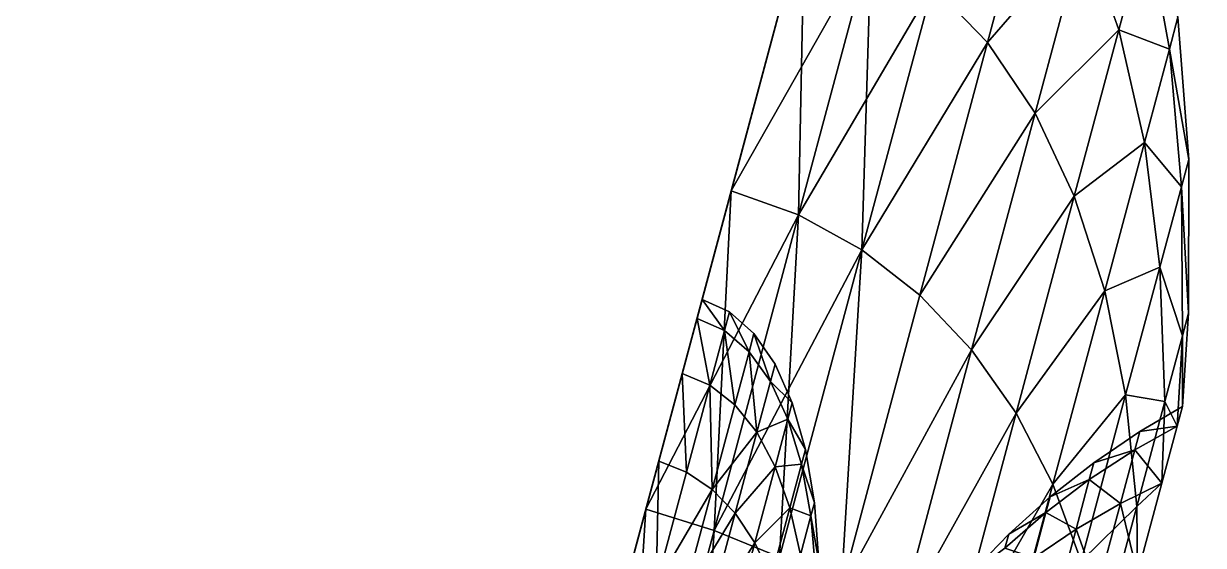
# Model space of a CAD drawing. Extents: x -32 to 38.3, y -16.7 to 82.8.
# Drawn here: x -31.99 to -26.81, y -1.53 to 0.76 of the extents above; entities that cross this region are included whole.
import ezdxf

# ---------------------------------------------------------------- set-up
doc = ezdxf.new("R2010")
doc.units = 0
doc.header["$MEASUREMENT"] = 0
doc.layers.add('STL2DXF', color=7, linetype='Continuous')

msp = doc.modelspace()

# ---------------------------------------------------------------- linework, layer by layer
at = {"layer": 'STL2DXF'}
for points in [[(-29.8277, -3.4993, 27.4223), (-31.9892, -11.5664, 30), (-27.3305, 5.8203, 30)], [(-31.9892, -11.5664, 5), (-30.0618, -4.373, 8.5169), (-27.3305, 5.8203, 5)], [(-12.6707, -16.7428, 30), (-27.3305, 5.8203, 30), (-31.9892, -11.5664, 30)], [(-8.012, 0.6439, 5), (-31.9892, -11.5664, 5), (-27.3305, 5.8203, 5)], [(-27.3305, 5.8203, 5), (-30.0618, -4.373, 8.5169), (-29.6599, -2.873, 8.3125)], [(-29.8277, -3.4993, 27.4223), (-27.3305, 5.8203, 30), (-29.6599, -2.873, 27.5075)], [(-29.6599, -2.873, 27.5075), (-27.3305, 5.8203, 30), (-29.4921, -2.2468, 27.4223)], [(-27.3305, 5.8203, 5), (-29.6599, -2.873, 8.3125), (-29.258, -1.373, 8.5169)], [(-29.4921, -2.2468, 27.4223), (-27.3305, 5.8203, 30), (-29.3357, -1.6632, 27.1726)], [(-29.3357, -1.6632, 27.1726), (-27.3305, 5.8203, 30), (-29.2014, -1.1621, 26.7753)], [(-27.3305, 5.8203, 5), (-29.258, -1.373, 8.5169), (-28.8834, 0.0247, 9.1163)], [(-29.2014, -1.1621, 26.7753), (-27.3305, 5.8203, 30), (-29.0984, -0.7776, 26.2575)], [(-29.0984, -0.7776, 26.2575), (-27.3305, 5.8203, 30), (-29.0336, -0.5359, 25.6545)], [(-29.0336, -0.5359, 25.6545), (-27.3305, 5.8203, 30), (-29.0115, -0.4534, 25.0075)], [(-29.0115, -0.4534, 25.0075), (-27.3305, 5.8203, 30), (-28.8834, 0.0247, 19.5087)], [(-28.8834, 0.0247, 19.5087), (-27.3305, 5.8203, 30), (-28.5618, 1.225, 18.5551)], [(-27.3305, 5.8203, 5), (-28.8834, 0.0247, 9.1163), (-28.5618, 1.225, 10.0699)], [(-27.3305, 5.8203, 30), (-8.012, 0.6439, 5), (-27.3305, 5.8203, 5)], [(-8.012, 0.6439, 5), (-27.3305, 5.8203, 30), (-8.012, 0.6439, 30)], [(-27.3305, 5.8203, 30), (-12.6707, -16.7428, 30), (-8.012, 0.6439, 30)], [(-27.9992, 0.9246, 18.4106), (-27.5302, 1.5263, 17.0841), (-27.7582, 0.6754, 18.2322)], [(-27.5302, 1.5263, 11.5409), (-27.9992, 0.9246, 10.2144), (-27.7582, 0.6754, 10.3928)], [(-27.3361, 1.163, 16.9106), (-27.7582, 0.6754, 18.2322), (-27.5302, 1.5263, 17.0841)], [(-27.7582, 0.6754, 10.3928), (-27.3361, 1.163, 11.7144), (-27.5302, 1.5263, 11.5409)], [(-28.2686, 1.1089, 18.5188), (-28.8834, 0.0247, 19.5087), (-28.5618, 1.225, 18.5551)], [(-28.5875, -0.0811, 9.1608), (-28.5618, 1.225, 10.0699), (-28.8834, 0.0247, 9.1163)], [(-28.5618, 1.225, 10.0699), (-28.5875, -0.0811, 9.1608), (-28.2686, 1.1089, 10.1062)], [(-27.7582, 0.6754, 18.2322), (-27.3361, 1.163, 16.9106), (-27.5498, 0.3654, 17.9867)], [(-27.3361, 1.163, 11.7144), (-27.7582, 0.6754, 10.3928), (-27.5498, 0.3654, 10.6383)], [(-27.1817, 0.7307, 16.6926), (-27.5498, 0.3654, 17.9867), (-27.3361, 1.163, 16.9106)], [(-27.5498, 0.3654, 10.6383), (-27.1817, 0.7307, 11.9324), (-27.3361, 1.163, 11.7144)], [(-27.3361, 1.163, 16.9106), (-27.0586, 1.1901, 15.5445), (-27.1817, 0.7307, 16.6926)], [(-27.0586, 1.1901, 13.0805), (-27.3361, 1.163, 11.7144), (-27.1817, 0.7307, 11.9324)], [(-26.96, 0.6462, 15.4106), (-27.1817, 0.7307, 16.6926), (-27.0586, 1.1901, 15.5445)], [(-27.1817, 0.7307, 11.9324), (-26.96, 0.6462, 13.2144), (-27.0586, 1.1901, 13.0805)], [(-27.0586, 1.1901, 15.5445), (-26.9226, 0.7858, 14.3125), (-26.96, 0.6462, 15.4106)], [(-26.9226, 0.7858, 14.3125), (-27.0586, 1.1901, 13.0805), (-26.96, 0.6462, 13.2144)], [(-28.8834, 0.0247, 19.5087), (-28.2686, 1.1089, 18.5188), (-28.5875, -0.0811, 19.4642)], [(-27.9992, 0.9246, 18.4106), (-28.5875, -0.0811, 19.4642), (-28.2686, 1.1089, 18.5188)], [(-28.3099, -0.2348, 9.2934), (-28.2686, 1.1089, 10.1062), (-28.5875, -0.0811, 9.1608)], [(-28.2686, 1.1089, 10.1062), (-28.3099, -0.2348, 9.2934), (-27.9992, 0.9246, 10.2144)], [(-28.5875, -0.0811, 19.4642), (-27.9992, 0.9246, 18.4106), (-28.3099, -0.2348, 19.3316)], [(-27.7582, 0.6754, 18.2322), (-28.3099, -0.2348, 19.3316), (-27.9992, 0.9246, 18.4106)], [(-28.3099, -0.2348, 9.2934), (-27.7582, 0.6754, 10.3928), (-27.9992, 0.9246, 10.2144)], [(-26.8754, 0.1623, 14.3125), (-26.96, 0.6462, 15.4106), (-26.9226, 0.7858, 14.3125)], [(-26.96, 0.6462, 13.2144), (-26.8754, 0.1623, 14.3125), (-26.9226, 0.7858, 14.3125)], [(-27.5498, 0.3654, 17.9867), (-27.1817, 0.7307, 16.6926), (-27.3775, 0, 17.6784)], [(-27.1817, 0.7307, 11.9324), (-27.5498, 0.3654, 10.6383), (-27.3775, 0, 10.9466)], [(-27.0697, 0.2368, 16.4338), (-27.3775, 0, 17.6784), (-27.1817, 0.7307, 16.6926)], [(-27.3775, 0, 10.9466), (-27.0697, 0.2368, 12.1912), (-27.1817, 0.7307, 11.9324)], [(-27.1817, 0.7307, 16.6926), (-26.96, 0.6462, 15.4106), (-27.0697, 0.2368, 16.4338)], [(-26.96, 0.6462, 13.2144), (-27.1817, 0.7307, 11.9324), (-27.0697, 0.2368, 12.1912)], [(-28.3099, -0.2348, 19.3316), (-27.7582, 0.6754, 18.2322), (-28.0554, -0.4336, 19.1131)], [(-27.7582, 0.6754, 10.3928), (-28.3099, -0.2348, 9.2934), (-28.0554, -0.4336, 9.5119)], [(-27.5498, 0.3654, 17.9867), (-28.0554, -0.4336, 19.1131), (-27.7582, 0.6754, 18.2322)], [(-28.0554, -0.4336, 9.5119), (-27.5498, 0.3654, 10.6383), (-27.7582, 0.6754, 10.3928)], [(-31.9892, -11.5664, 5), (-8.012, 0.6439, 5), (-12.6707, -16.7428, 5)], [(-26.9076, 0.042, 15.2579), (-27.0697, 0.2368, 16.4338), (-26.96, 0.6462, 15.4106)], [(-27.0697, 0.2368, 12.1912), (-26.9076, 0.042, 13.3671), (-26.96, 0.6462, 13.2144)], [(-26.96, 0.6462, 15.4106), (-26.8754, 0.1623, 14.3125), (-26.9076, 0.042, 15.2579)], [(-26.8754, 0.1623, 14.3125), (-26.96, 0.6462, 13.2144), (-26.9076, 0.042, 13.3671)], [(-28.0554, -0.4336, 19.1131), (-27.5498, 0.3654, 17.9867), (-27.8283, -0.6741, 18.8125)], [(-27.5498, 0.3654, 10.6383), (-28.0554, -0.4336, 9.5119), (-27.8283, -0.6741, 9.8125)], [(-27.3775, 0, 17.6784), (-27.8283, -0.6741, 18.8125), (-27.5498, 0.3654, 17.9867)], [(-27.8283, -0.6741, 9.8125), (-27.3775, 0, 10.9466), (-27.5498, 0.3654, 10.6383)], [(-27.3775, 0, 17.6784), (-27.0697, 0.2368, 16.4338), (-27.2442, -0.4145, 17.3125)], [(-27.0697, 0.2368, 12.1912), (-27.3775, 0, 10.9466), (-27.2442, -0.4145, 11.3125)], [(-27.002, -0.3104, 16.1388), (-27.2442, -0.4145, 17.3125), (-27.0697, 0.2368, 16.4338)], [(-27.2442, -0.4145, 11.3125), (-27.002, -0.3104, 12.4862), (-27.0697, 0.2368, 12.1912)], [(-27.0697, 0.2368, 16.4338), (-26.9076, 0.042, 15.2579), (-27.002, -0.3104, 16.1388)], [(-26.9076, 0.042, 13.3671), (-27.0697, 0.2368, 12.1912), (-27.002, -0.3104, 12.4862)], [(-26.8758, -0.5132, 14.3125), (-26.9076, 0.042, 15.2579), (-26.8754, 0.1623, 14.3125)], [(-26.9076, 0.042, 13.3671), (-26.8758, -0.5132, 14.3125), (-26.8754, 0.1623, 14.3125)], [(-29.258, -1.373, 20.1081), (-29.2014, -1.1621, 23.2397), (-28.8834, 0.0247, 19.5087)], [(-28.5875, -0.0811, 19.4642), (-29.258, -1.373, 20.1081), (-28.8834, 0.0247, 19.5087)], [(-28.9588, -1.467, 8.5665), (-28.8834, 0.0247, 9.1163), (-29.258, -1.373, 8.5169)], [(-28.8834, 0.0247, 19.5087), (-29.2014, -1.1621, 23.2397), (-29.0984, -0.7776, 23.7575)], [(-28.8834, 0.0247, 19.5087), (-29.0984, -0.7776, 23.7575), (-29.0336, -0.5359, 24.3605)], [(-28.8834, 0.0247, 19.5087), (-29.0336, -0.5359, 24.3605), (-29.0115, -0.4534, 25.0075)], [(-28.8834, 0.0247, 9.1163), (-28.9588, -1.467, 8.5665), (-28.5875, -0.0811, 9.1608)], [(-27.8283, -0.6741, 18.8125), (-27.3775, 0, 17.6784), (-27.6326, -0.9522, 18.4349)], [(-27.3775, 0, 10.9466), (-27.8283, -0.6741, 9.8125), (-27.6326, -0.9522, 10.1901)], [(-27.2442, -0.4145, 17.3125), (-27.6326, -0.9522, 18.4349), (-27.3775, 0, 17.6784)], [(-27.6326, -0.9522, 10.1901), (-27.2442, -0.4145, 11.3125), (-27.3775, 0, 10.9466)], [(-26.9022, -0.612, 15.089), (-27.002, -0.3104, 16.1388), (-26.9076, 0.042, 15.2579)], [(-27.002, -0.3104, 12.4862), (-26.9022, -0.612, 13.536), (-26.9076, 0.042, 13.3671)], [(-26.9076, 0.042, 15.2579), (-26.8758, -0.5132, 14.3125), (-26.9022, -0.612, 15.089)], [(-26.8758, -0.5132, 14.3125), (-26.9076, 0.042, 13.3671), (-26.9022, -0.612, 13.536)], [(-29.258, -1.373, 20.1081), (-28.5875, -0.0811, 19.4642), (-28.9588, -1.467, 20.0585)], [(-28.3099, -0.2348, 19.3316), (-28.9588, -1.467, 20.0585), (-28.5875, -0.0811, 19.4642)], [(-28.6716, -1.5849, 8.7144), (-28.5875, -0.0811, 9.1608), (-28.9588, -1.467, 8.5665)], [(-28.5875, -0.0811, 9.1608), (-28.6716, -1.5849, 8.7144), (-28.3099, -0.2348, 9.2934)], [(-28.9588, -1.467, 20.0585), (-28.3099, -0.2348, 19.3316), (-28.6716, -1.5849, 19.9106)], [(-28.3099, -0.2348, 19.3316), (-28.4014, -1.7249, 19.6669), (-28.6716, -1.5849, 19.9106)], [(-28.4014, -1.7249, 8.9581), (-28.3099, -0.2348, 9.2934), (-28.6716, -1.5849, 8.7144)], [(-28.4014, -1.7249, 19.6669), (-28.3099, -0.2348, 19.3316), (-28.0554, -0.4336, 19.1131)], [(-28.3099, -0.2348, 9.2934), (-28.4014, -1.7249, 8.9581), (-28.0554, -0.4336, 9.5119)], [(-27.2442, -0.4145, 17.3125), (-27.002, -0.3104, 16.1388), (-27.1522, -0.8711, 16.8953)], [(-27.002, -0.3104, 12.4862), (-27.2442, -0.4145, 11.3125), (-27.1522, -0.8711, 11.7297)], [(-26.9798, -0.9014, 15.8125), (-27.1522, -0.8711, 16.8953), (-27.002, -0.3104, 16.1388)], [(-27.1522, -0.8711, 11.7297), (-26.9798, -0.9014, 12.8125), (-27.002, -0.3104, 12.4862)], [(-27.002, -0.3104, 16.1388), (-26.9022, -0.612, 15.089), (-26.9798, -0.9014, 15.8125)], [(-26.9022, -0.612, 13.536), (-27.002, -0.3104, 12.4862), (-26.9798, -0.9014, 12.8125)], [(-29.0115, -0.4534, 25.0075), (-28.9129, -0.5896, 25.649), (-29.0336, -0.5359, 25.6545)], [(-28.9129, -0.5896, 24.366), (-29.0115, -0.4534, 25.0075), (-29.0336, -0.5359, 24.3605)], [(-28.9129, -0.5896, 25.649), (-29.0115, -0.4534, 25.0075), (-28.891, -0.5079, 25.0075)], [(-29.0115, -0.4534, 25.0075), (-28.9129, -0.5896, 24.366), (-28.891, -0.5079, 25.0075)], [(-27.8283, -0.6741, 18.8125), (-28.4014, -1.7249, 19.6669), (-28.0554, -0.4336, 19.1131)], [(-28.4014, -1.7249, 8.9581), (-27.8283, -0.6741, 9.8125), (-28.0554, -0.4336, 9.5119)], [(-27.6326, -0.9522, 18.4349), (-27.2442, -0.4145, 17.3125), (-27.4716, -1.2632, 17.9867)], [(-27.2442, -0.4145, 11.3125), (-27.6326, -0.9522, 10.1901), (-27.4716, -1.2632, 10.6383)], [(-27.1522, -0.8711, 16.8953), (-27.4716, -1.2632, 17.9867), (-27.2442, -0.4145, 17.3125)], [(-27.4716, -1.2632, 10.6383), (-27.1522, -0.8711, 11.7297), (-27.2442, -0.4145, 11.3125)], [(-28.891, -0.5079, 25.0075), (-28.805, -0.6825, 25.6325), (-28.9129, -0.5896, 25.649)], [(-28.805, -0.6825, 24.3825), (-28.891, -0.5079, 25.0075), (-28.9129, -0.5896, 24.366)], [(-28.805, -0.6825, 25.6325), (-28.891, -0.5079, 25.0075), (-28.7836, -0.6028, 25.0075)], [(-28.891, -0.5079, 25.0075), (-28.805, -0.6825, 24.3825), (-28.7836, -0.6028, 25.0075)], [(-26.9033, -0.9232, 14.3125), (-26.9022, -0.612, 15.089), (-26.8758, -0.5132, 14.3125)], [(-26.9022, -0.612, 13.536), (-26.9033, -0.9232, 14.3125), (-26.8758, -0.5132, 14.3125)], [(-28.9771, -0.8293, 23.7682), (-29.0336, -0.5359, 24.3605), (-29.0984, -0.7776, 23.7575)], [(-29.0336, -0.5359, 25.6545), (-28.9771, -0.8293, 26.2468), (-29.0984, -0.7776, 26.2575)], [(-29.0336, -0.5359, 24.3605), (-28.9771, -0.8293, 23.7682), (-28.9129, -0.5896, 24.366)], [(-28.9771, -0.8293, 26.2468), (-29.0336, -0.5359, 25.6545), (-28.9129, -0.5896, 25.649)], [(-28.8675, -0.916, 23.8001), (-28.9129, -0.5896, 24.366), (-28.9771, -0.8293, 23.7682)], [(-28.9129, -0.5896, 25.649), (-28.8675, -0.916, 26.2149), (-28.9771, -0.8293, 26.2468)], [(-28.9129, -0.5896, 24.366), (-28.8675, -0.916, 23.8001), (-28.805, -0.6825, 24.3825)], [(-28.8675, -0.916, 26.2149), (-28.9129, -0.5896, 25.649), (-28.805, -0.6825, 25.6325)], [(-28.7836, -0.6028, 25.0075), (-28.7117, -0.8128, 25.6053), (-28.805, -0.6825, 25.6325)], [(-28.7117, -0.8128, 24.4097), (-28.7836, -0.6028, 25.0075), (-28.805, -0.6825, 24.3825)], [(-28.7117, -0.8128, 25.6053), (-28.7836, -0.6028, 25.0075), (-28.6912, -0.7366, 25.0075)], [(-28.7836, -0.6028, 25.0075), (-28.7117, -0.8128, 24.4097), (-28.6912, -0.7366, 25.0075)], [(-26.9262, -1.0086, 14.9846), (-26.9798, -0.9014, 15.8125), (-26.9022, -0.612, 15.089)], [(-26.9798, -0.9014, 12.8125), (-26.9262, -1.0086, 13.6404), (-26.9022, -0.612, 13.536)], [(-26.9022, -0.612, 15.089), (-26.9033, -0.9232, 14.3125), (-26.9262, -1.0086, 14.9846)], [(-26.9033, -0.9232, 14.3125), (-26.9022, -0.612, 13.536), (-26.9262, -1.0086, 13.6404)], [(-28.7715, -1.0361, 23.8526), (-28.805, -0.6825, 24.3825), (-28.8675, -0.916, 23.8001)], [(-28.805, -0.6825, 25.6325), (-28.7715, -1.0361, 26.1623), (-28.8675, -0.916, 26.2149)], [(-28.805, -0.6825, 24.3825), (-28.7715, -1.0361, 23.8526), (-28.7117, -0.8128, 24.4097)], [(-28.7715, -1.0361, 26.1623), (-28.805, -0.6825, 25.6325), (-28.7117, -0.8128, 25.6053)], [(-28.4014, -1.7249, 19.6669), (-27.8283, -0.6741, 18.8125), (-28.1527, -1.8846, 19.3316)], [(-27.8283, -0.6741, 9.8125), (-28.4014, -1.7249, 8.9581), (-28.1527, -1.8846, 9.2934)], [(-27.6326, -0.9522, 18.4349), (-28.1527, -1.8846, 19.3316), (-27.8283, -0.6741, 18.8125)], [(-28.1527, -1.8846, 9.2934), (-27.6326, -0.9522, 10.1901), (-27.8283, -0.6741, 9.8125)], [(-28.6154, -0.907, 25.0075), (-28.7117, -0.8128, 25.6053), (-28.6912, -0.7366, 25.0075)], [(-28.7117, -0.8128, 24.4097), (-28.6154, -0.907, 25.0075), (-28.6912, -0.7366, 25.0075)], [(-29.0793, -1.2105, 23.2549), (-29.0984, -0.7776, 23.7575), (-29.2014, -1.1621, 23.2397)], [(-29.0984, -0.7776, 26.2575), (-29.0793, -1.2105, 26.7601), (-29.2014, -1.1621, 26.7753)], [(-29.0984, -0.7776, 23.7575), (-29.0793, -1.2105, 23.2549), (-28.9771, -0.8293, 23.7682)], [(-29.0793, -1.2105, 26.7601), (-29.0984, -0.7776, 26.2575), (-28.9771, -0.8293, 26.2468)], [(-28.7715, -1.0361, 23.8526), (-28.6346, -0.9784, 24.4471), (-28.7117, -0.8128, 24.4097)], [(-28.6346, -0.9784, 25.5679), (-28.7715, -1.0361, 26.1623), (-28.7117, -0.8128, 25.6053)], [(-28.7117, -0.8128, 25.6053), (-28.6154, -0.907, 25.0075), (-28.6346, -0.9784, 25.5679)], [(-28.6154, -0.907, 25.0075), (-28.7117, -0.8128, 24.4097), (-28.6346, -0.9784, 24.4471)], [(-28.9671, -1.2874, 23.3), (-28.9771, -0.8293, 23.7682), (-29.0793, -1.2105, 23.2549)], [(-28.9771, -0.8293, 26.2468), (-28.9671, -1.2874, 26.715), (-29.0793, -1.2105, 26.7601)], [(-28.9771, -0.8293, 23.7682), (-28.9671, -1.2874, 23.3), (-28.8675, -0.916, 23.8001)], [(-28.9671, -1.2874, 26.715), (-28.9771, -0.8293, 26.2468), (-28.8675, -0.916, 26.2149)], [(-27.4716, -1.2632, 17.9867), (-27.1522, -0.8711, 16.8953), (-27.348, -1.6018, 17.4757)], [(-27.1522, -0.8711, 11.7297), (-27.4716, -1.2632, 10.6383), (-27.348, -1.6018, 11.1493)], [(-27.1032, -1.362, 16.4338), (-27.348, -1.6018, 17.4757), (-27.1522, -0.8711, 16.8953)], [(-27.348, -1.6018, 11.1493), (-27.1032, -1.362, 12.1912), (-27.1522, -0.8711, 11.7297)], [(-27.1522, -0.8711, 16.8953), (-26.9798, -0.9014, 15.8125), (-27.1032, -1.362, 16.4338)], [(-26.9798, -0.9014, 12.8125), (-27.1522, -0.8711, 11.7297), (-27.1032, -1.362, 12.1912)], [(-28.9671, -1.2874, 23.3), (-28.7715, -1.0361, 23.8526), (-28.8675, -0.916, 23.8001)], [(-28.7715, -1.0361, 26.1623), (-28.9671, -1.2874, 26.715), (-28.8675, -0.916, 26.2149)], [(-28.5575, -1.111, 25.0075), (-28.6346, -0.9784, 25.5679), (-28.6154, -0.907, 25.0075)], [(-28.6346, -0.9784, 24.4471), (-28.5575, -1.111, 25.0075), (-28.6154, -0.907, 25.0075)], [(-26.9934, -1.2592, 15.6109), (-27.1032, -1.362, 16.4338), (-26.9798, -0.9014, 15.8125)], [(-27.1032, -1.362, 12.1912), (-26.9934, -1.2592, 13.0141), (-26.9798, -0.9014, 12.8125)], [(-27.09, -1.0323, 14.3125), (-26.9262, -1.0086, 14.9846), (-26.9033, -0.9232, 14.3125)], [(-26.9262, -1.0086, 13.6404), (-27.09, -1.0323, 14.3125), (-26.9033, -0.9232, 14.3125)], [(-26.9798, -0.9014, 15.8125), (-26.9262, -1.0086, 14.9846), (-26.9934, -1.2592, 15.6109)], [(-26.9262, -1.0086, 13.6404), (-26.9798, -0.9014, 12.8125), (-26.9934, -1.2592, 13.0141)], [(-28.6346, -0.9784, 24.4471), (-28.7715, -1.0361, 23.8526), (-28.6907, -1.1877, 23.925)], [(-28.7715, -1.0361, 26.1623), (-28.6346, -0.9784, 25.5679), (-28.6907, -1.1877, 26.09)], [(-28.6907, -1.1877, 23.925), (-28.575, -1.1764, 24.4942), (-28.6346, -0.9784, 24.4471)], [(-28.575, -1.1764, 25.5208), (-28.6907, -1.1877, 26.09), (-28.6346, -0.9784, 25.5679)], [(-28.6346, -0.9784, 25.5679), (-28.5575, -1.111, 25.0075), (-28.575, -1.1764, 25.5208)], [(-28.5575, -1.111, 25.0075), (-28.6346, -0.9784, 24.4471), (-28.575, -1.1764, 24.4942)], [(-28.1527, -1.8846, 19.3316), (-27.6326, -0.9522, 18.4349), (-27.9298, -2.0612, 18.9104)], [(-27.6326, -0.9522, 10.1901), (-28.1527, -1.8846, 9.2934), (-27.9298, -2.0612, 9.7146)], [(-27.4716, -1.2632, 17.9867), (-27.9298, -2.0612, 18.9104), (-27.6326, -0.9522, 18.4349)], [(-27.9298, -2.0612, 9.7146), (-27.4716, -1.2632, 10.6383), (-27.6326, -0.9522, 10.1901)], [(-27.2918, -1.1695, 14.3125), (-27.1115, -1.1128, 14.9448), (-27.09, -1.0323, 14.3125)], [(-27.1115, -1.1128, 13.6802), (-27.2918, -1.1695, 14.3125), (-27.09, -1.0323, 14.3125)], [(-27.1115, -1.1128, 14.9448), (-26.9934, -1.2592, 15.6109), (-26.9262, -1.0086, 14.9846)], [(-26.9262, -1.0086, 14.9846), (-27.09, -1.0323, 14.3125), (-27.1115, -1.1128, 14.9448)], [(-27.09, -1.0323, 14.3125), (-26.9262, -1.0086, 13.6404), (-27.1115, -1.1128, 13.6802)], [(-26.9934, -1.2592, 13.0141), (-27.1115, -1.1128, 13.6802), (-26.9262, -1.0086, 13.6404)], [(-28.7715, -1.0361, 23.8526), (-28.9671, -1.2874, 23.3), (-28.8667, -1.3914, 23.3743)], [(-28.9671, -1.2874, 26.715), (-28.7715, -1.0361, 26.1623), (-28.8667, -1.3914, 26.6407)], [(-28.8667, -1.3914, 23.3743), (-28.6907, -1.1877, 23.925), (-28.7715, -1.0361, 23.8526)], [(-28.6907, -1.1877, 26.09), (-28.8667, -1.3914, 26.6407), (-28.7715, -1.0361, 26.1623)], [(-28.575, -1.1764, 24.4942), (-28.5184, -1.3451, 25.0075), (-28.5575, -1.111, 25.0075)], [(-28.5184, -1.3451, 25.0075), (-28.575, -1.1764, 25.5208), (-28.5575, -1.111, 25.0075)], [(-27.3118, -1.2439, 14.897), (-27.1747, -1.3485, 15.5341), (-27.1115, -1.1128, 14.9448)], [(-27.1115, -1.1128, 14.9448), (-27.2918, -1.1695, 14.3125), (-27.3118, -1.2439, 14.897)], [(-27.2918, -1.1695, 14.3125), (-27.1115, -1.1128, 13.6802), (-27.3118, -1.2439, 13.728)], [(-27.1747, -1.3485, 13.0909), (-27.3118, -1.2439, 13.728), (-27.1115, -1.1128, 13.6802)], [(-26.9934, -1.2592, 15.6109), (-27.1115, -1.1128, 14.9448), (-27.1747, -1.3485, 15.5341)], [(-27.1115, -1.1128, 13.6802), (-26.9934, -1.2592, 13.0141), (-27.1747, -1.3485, 13.0909)], [(-29.2124, -1.7074, 22.861), (-29.2014, -1.1621, 23.2397), (-29.3357, -1.6632, 22.8424)], [(-29.258, -1.373, 20.1081), (-29.3357, -1.6632, 22.8424), (-29.2014, -1.1621, 23.2397)], [(-29.2014, -1.1621, 26.7753), (-29.2124, -1.7074, 27.154), (-29.3357, -1.6632, 27.1726)], [(-29.2014, -1.1621, 23.2397), (-29.2124, -1.7074, 22.861), (-29.0793, -1.2105, 23.2549)], [(-29.2124, -1.7074, 27.154), (-29.2014, -1.1621, 26.7753), (-29.0793, -1.2105, 26.7601)], [(-28.6907, -1.1877, 23.925), (-28.8667, -1.3914, 23.3743), (-28.7799, -1.5207, 23.4766)], [(-28.8667, -1.3914, 26.6407), (-28.6907, -1.1877, 26.09), (-28.7799, -1.5207, 26.5384)], [(-28.7799, -1.5207, 23.4766), (-28.6264, -1.3682, 24.0158), (-28.6907, -1.1877, 23.925)], [(-28.6264, -1.3682, 25.9992), (-28.7799, -1.5207, 26.5384), (-28.6907, -1.1877, 26.09)], [(-28.575, -1.1764, 24.4942), (-28.6907, -1.1877, 23.925), (-28.6264, -1.3682, 24.0158)], [(-28.6907, -1.1877, 26.09), (-28.575, -1.1764, 25.5208), (-28.6264, -1.3682, 25.9992)], [(-28.6264, -1.3682, 24.0158), (-28.534, -1.4034, 24.55), (-28.575, -1.1764, 24.4942)], [(-28.534, -1.4034, 25.465), (-28.6264, -1.3682, 25.9992), (-28.575, -1.1764, 25.5208)], [(-28.5184, -1.3451, 25.0075), (-28.575, -1.1764, 24.4942), (-28.534, -1.4034, 24.55)], [(-28.575, -1.1764, 25.5208), (-28.5184, -1.3451, 25.0075), (-28.534, -1.4034, 25.465)], [(-27.4839, -1.3201, 14.3125), (-27.3118, -1.2439, 14.897), (-27.2918, -1.1695, 14.3125)], [(-27.3118, -1.2439, 13.728), (-27.4839, -1.3201, 14.3125), (-27.2918, -1.1695, 14.3125)], [(-29.2124, -1.7074, 22.861), (-28.9671, -1.2874, 23.3), (-29.0793, -1.2105, 23.2549)], [(-28.9671, -1.2874, 26.715), (-29.2124, -1.7074, 27.154), (-29.0793, -1.2105, 26.7601)], [(-28.9671, -1.2874, 23.3), (-29.2124, -1.7074, 22.861), (-29.0968, -1.7714, 22.9162)], [(-29.2124, -1.7074, 27.154), (-28.9671, -1.2874, 26.715), (-29.0968, -1.7714, 27.0988)], [(-29.0968, -1.7714, 22.9162), (-28.8667, -1.3914, 23.3743), (-28.9671, -1.2874, 23.3)], [(-28.8667, -1.3914, 26.6407), (-29.0968, -1.7714, 27.0988), (-28.9671, -1.2874, 26.715)], [(-27.9298, -2.0612, 18.9104), (-27.4716, -1.2632, 17.9867), (-27.7364, -2.2516, 18.4106)], [(-27.4716, -1.2632, 10.6383), (-27.9298, -2.0612, 9.7146), (-27.7364, -2.2516, 10.2144)], [(-27.348, -1.6018, 17.4757), (-27.7364, -2.2516, 18.4106), (-27.4716, -1.2632, 17.9867)], [(-27.7364, -2.2516, 10.2144), (-27.348, -1.6018, 11.1493), (-27.4716, -1.2632, 10.6383)], [(-27.5021, -1.388, 14.8465), (-27.3701, -1.4618, 15.4417), (-27.3118, -1.2439, 14.897)], [(-27.3118, -1.2439, 14.897), (-27.4839, -1.3201, 14.3125), (-27.5021, -1.388, 14.8465)], [(-27.4839, -1.3201, 14.3125), (-27.3118, -1.2439, 13.728), (-27.5021, -1.388, 13.7785)], [(-27.3701, -1.4618, 13.1833), (-27.5021, -1.388, 13.7785), (-27.3118, -1.2439, 13.728)], [(-27.1747, -1.3485, 15.5341), (-27.3118, -1.2439, 14.897), (-27.3701, -1.4618, 15.4417)], [(-27.3118, -1.2439, 13.728), (-27.1747, -1.3485, 13.0909), (-27.3701, -1.4618, 13.1833)], [(-27.1747, -1.3485, 15.5341), (-27.1002, -1.6579, 16.1488), (-26.9934, -1.2592, 15.6109)], [(-27.1002, -1.6579, 12.4762), (-27.1747, -1.3485, 13.0909), (-26.9934, -1.2592, 13.0141)], [(-27.1032, -1.362, 16.4338), (-26.9934, -1.2592, 15.6109), (-27.1002, -1.6579, 16.1488)], [(-26.9934, -1.2592, 13.0141), (-27.1032, -1.362, 12.1912), (-27.1002, -1.6579, 12.4762)], [(-28.534, -1.4034, 24.55), (-28.4989, -1.6054, 25.0075), (-28.5184, -1.3451, 25.0075)], [(-28.4989, -1.6054, 25.0075), (-28.534, -1.4034, 25.465), (-28.5184, -1.3451, 25.0075)], [(-27.6654, -1.4834, 14.3125), (-27.5021, -1.388, 14.8465), (-27.4839, -1.3201, 14.3125)], [(-27.5021, -1.388, 13.7785), (-27.6654, -1.4834, 14.3125), (-27.4839, -1.3201, 14.3125)], [(-29.6599, -2.873, 20.3125), (-29.4921, -2.2468, 22.5927), (-29.258, -1.373, 20.1081)], [(-29.258, -1.373, 20.1081), (-29.3573, -2.9541, 20.2612), (-29.6599, -2.873, 20.3125)], [(-29.3573, -2.9541, 8.3638), (-29.258, -1.373, 8.5169), (-29.6599, -2.873, 8.3125)], [(-29.258, -1.373, 20.1081), (-29.4921, -2.2468, 22.5927), (-29.3357, -1.6632, 22.8424)], [(-29.3573, -2.9541, 20.2612), (-29.258, -1.373, 20.1081), (-28.9588, -1.467, 20.0585)], [(-29.258, -1.373, 8.5169), (-29.3573, -2.9541, 8.3638), (-28.9588, -1.467, 8.5665)], [(-28.8667, -1.3914, 23.3743), (-29.0968, -1.7714, 22.9162), (-28.9907, -1.8544, 23.0072)], [(-29.0968, -1.7714, 27.0988), (-28.8667, -1.3914, 26.6407), (-28.9907, -1.8544, 27.0078)], [(-28.9907, -1.8544, 23.0072), (-28.7799, -1.5207, 23.4766), (-28.8667, -1.3914, 23.3743)], [(-28.7799, -1.5207, 26.5384), (-28.9907, -1.8544, 27.0078), (-28.8667, -1.3914, 26.6407)], [(-28.6264, -1.3682, 24.0158), (-28.7799, -1.5207, 23.4766), (-28.7081, -1.6732, 23.605)], [(-28.7799, -1.5207, 26.5384), (-28.6264, -1.3682, 25.9992), (-28.7081, -1.6732, 26.41)], [(-28.7081, -1.6732, 23.605), (-28.5798, -1.5743, 24.1236), (-28.6264, -1.3682, 24.0158)], [(-28.5798, -1.5743, 25.8914), (-28.7081, -1.6732, 26.41), (-28.6264, -1.3682, 25.9992)], [(-28.534, -1.4034, 24.55), (-28.6264, -1.3682, 24.0158), (-28.5798, -1.5743, 24.1236)], [(-28.6264, -1.3682, 25.9992), (-28.534, -1.4034, 25.465), (-28.5798, -1.5743, 25.8914)], [(-27.6818, -1.5445, 14.7935), (-27.5555, -1.5871, 15.3441), (-27.5021, -1.388, 14.8465)], [(-27.5021, -1.388, 14.8465), (-27.6654, -1.4834, 14.3125), (-27.6818, -1.5445, 14.7935)], [(-27.6654, -1.4834, 14.3125), (-27.5021, -1.388, 13.7785), (-27.6818, -1.5445, 13.8315)], [(-27.5555, -1.5871, 13.2809), (-27.6818, -1.5445, 13.8315), (-27.5021, -1.388, 13.7785)], [(-27.3701, -1.4618, 15.4417), (-27.5021, -1.388, 14.8465), (-27.5555, -1.5871, 15.3441)], [(-27.5021, -1.388, 13.7785), (-27.3701, -1.4618, 13.1833), (-27.5555, -1.5871, 13.2809)], [(-27.3701, -1.4618, 15.4417), (-27.2752, -1.7235, 16.04), (-27.1747, -1.3485, 15.5341)], [(-27.2752, -1.7235, 12.585), (-27.3701, -1.4618, 13.1833), (-27.1747, -1.3485, 13.0909)], [(-27.348, -1.6018, 17.4757), (-27.1032, -1.362, 16.4338), (-27.264, -1.9621, 16.9106)], [(-27.1032, -1.362, 12.1912), (-27.348, -1.6018, 11.1493), (-27.264, -1.9621, 11.7144)], [(-27.1002, -1.6579, 16.1488), (-27.1747, -1.3485, 15.5341), (-27.2752, -1.7235, 16.04)], [(-27.1747, -1.3485, 13.0909), (-27.1002, -1.6579, 12.4762), (-27.2752, -1.7235, 12.585)], [(-27.1002, -1.6579, 16.1488), (-27.264, -1.9621, 16.9106), (-27.1032, -1.362, 16.4338)], [(-27.264, -1.9621, 11.7144), (-27.1002, -1.6579, 12.4762), (-27.1032, -1.362, 12.1912)], [(-28.5798, -1.5743, 24.1236), (-28.5123, -1.6556, 24.6136), (-28.534, -1.4034, 24.55)], [(-28.5123, -1.6556, 25.4014), (-28.5798, -1.5743, 25.8914), (-28.534, -1.4034, 25.465)], [(-28.4989, -1.6054, 25.0075), (-28.534, -1.4034, 24.55), (-28.5123, -1.6556, 24.6136)], [(-28.534, -1.4034, 25.465), (-28.4989, -1.6054, 25.0075), (-28.5123, -1.6556, 25.4014)], [(-28.6716, -1.5849, 19.9106), (-29.3573, -2.9541, 20.2612), (-28.9588, -1.467, 20.0585)], [(-29.0599, -3.0338, 8.5169), (-28.9588, -1.467, 8.5665), (-29.3573, -2.9541, 8.3638)], [(-28.9588, -1.467, 8.5665), (-29.0599, -3.0338, 8.5169), (-28.6716, -1.5849, 8.7144)], [(-27.8354, -1.6585, 14.3125), (-27.6818, -1.5445, 14.7935), (-27.6654, -1.4834, 14.3125)], [(-27.6818, -1.5445, 13.8315), (-27.8354, -1.6585, 14.3125), (-27.6654, -1.4834, 14.3125)], [(-27.5555, -1.5871, 15.3441), (-27.463, -1.8085, 15.9094), (-27.3701, -1.4618, 15.4417)], [(-27.463, -1.8085, 12.7156), (-27.5555, -1.5871, 13.2809), (-27.3701, -1.4618, 13.1833)], [(-27.2752, -1.7235, 16.04), (-27.3701, -1.4618, 15.4417), (-27.463, -1.8085, 15.9094)], [(-27.3701, -1.4618, 13.1833), (-27.2752, -1.7235, 12.585), (-27.463, -1.8085, 12.7156)], [(-28.7799, -1.5207, 23.4766), (-28.9907, -1.8544, 23.0072), (-28.8962, -1.9547, 23.1325)], [(-28.9907, -1.8544, 27.0078), (-28.7799, -1.5207, 26.5384), (-28.8962, -1.9547, 26.8825)], [(-28.8962, -1.9547, 23.1325), (-28.7081, -1.6732, 23.605), (-28.7799, -1.5207, 23.4766)], [(-28.7081, -1.6732, 26.41), (-28.8962, -1.9547, 26.8825), (-28.7799, -1.5207, 26.5384)]]:
    msp.add_3dface(points, dxfattribs=at)

doc.saveas('drawing.dxf')
